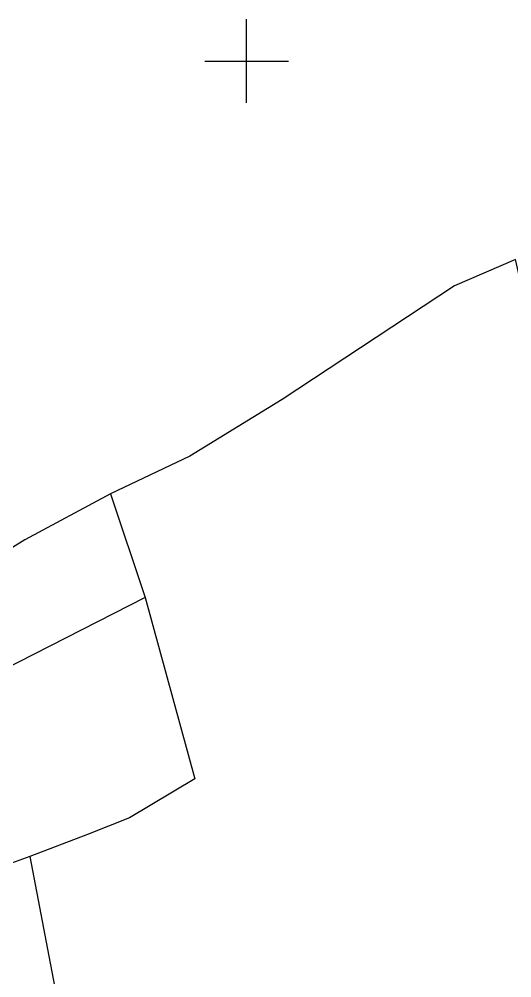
# Model space of a CAD drawing. Header units: millimetres. Extents: x 605783 to 631525, y 1302882 to 1327028.
# Drawn here: x 608506 to 608977, y 1304033 to 1304949 of the extents above; entities that cross this region are included whole.
import ezdxf

# ---------------------------------------------------------------- set-up
doc = ezdxf.new("R2010")
doc.units = ezdxf.units.MM
doc.layers.add('2', color=7, linetype='Continuous')
doc.layers.add('42', color=7, linetype='Continuous')

# ---------------------------------------------------------------- blocks, each defined once
blk = doc.blocks.new('COORD')
at = {"layer": '42', "color": 2, "linetype": 'Continuous'}
for p, q in [((0, -2), (0, 2)), ((-2, 0), (2, 0))]:
    blk.add_line(p, q, dxfattribs=at)
blk = doc.blocks.new('COORD$')
at = {"layer": '42', "color": 2, "linetype": 'Continuous'}
blk.add_blockref('COORD', (0, 0), dxfattribs=at)

msp = doc.modelspace()

# ---------------------------------------------------------------- linework, layer by layer
at = {"layer": '2', "color": 1, "linetype": 'Continuous'}
for p, q in [((608593.30603, 1304495.14367), (608626.57003, 1304396.14467)), ((608626.57003, 1304396.14467), (608673.92303, 1304222.87567)), ((608516.04403, 1304148.77967), (608552.39203, 1303959.79667))]:
    msp.add_line(p, q, dxfattribs=at)
for points in [[(609079.53203, 1304289.94567), (608980.58503, 1304719.04467), (608922.28303, 1304693.85967), (608757.36503, 1304585.48167), (608669.19203, 1304531.18767), (608593.30603, 1304495.14367)], [(608593.30603, 1304495.14367), (608511.28203, 1304451.24467), (608391.50503, 1304376.99967), (608205.53503, 1304263.01567)], [(608626.57003, 1304396.14467), (608337.74503, 1304249.11667), (608338.17403, 1304234.11967), (608275.09503, 1304218.10367), (608274.76703, 1304204.12567), (608244.08003, 1304195.52767)], [(608673.92303, 1304222.87567), (608611.49303, 1304185.50867), (608571.27503, 1304169.65567), (608516.04403, 1304148.77967)], [(608516.04403, 1304148.77967), (608480.92303, 1304135.95767), (608447.83603, 1304123.63467)]]:
    msp.add_lwpolyline(points, dxfattribs=at)

# ---------------------------------------------------------------- block references
at = {"layer": '42', "color": 1, "linetype": 'Continuous', "xscale": 19.99199992546346, "yscale": 19.99199992546346}
msp.add_blockref('COORD$', (608723.33903, 1304908.81667), dxfattribs=at)

doc.saveas('drawing.dxf')
